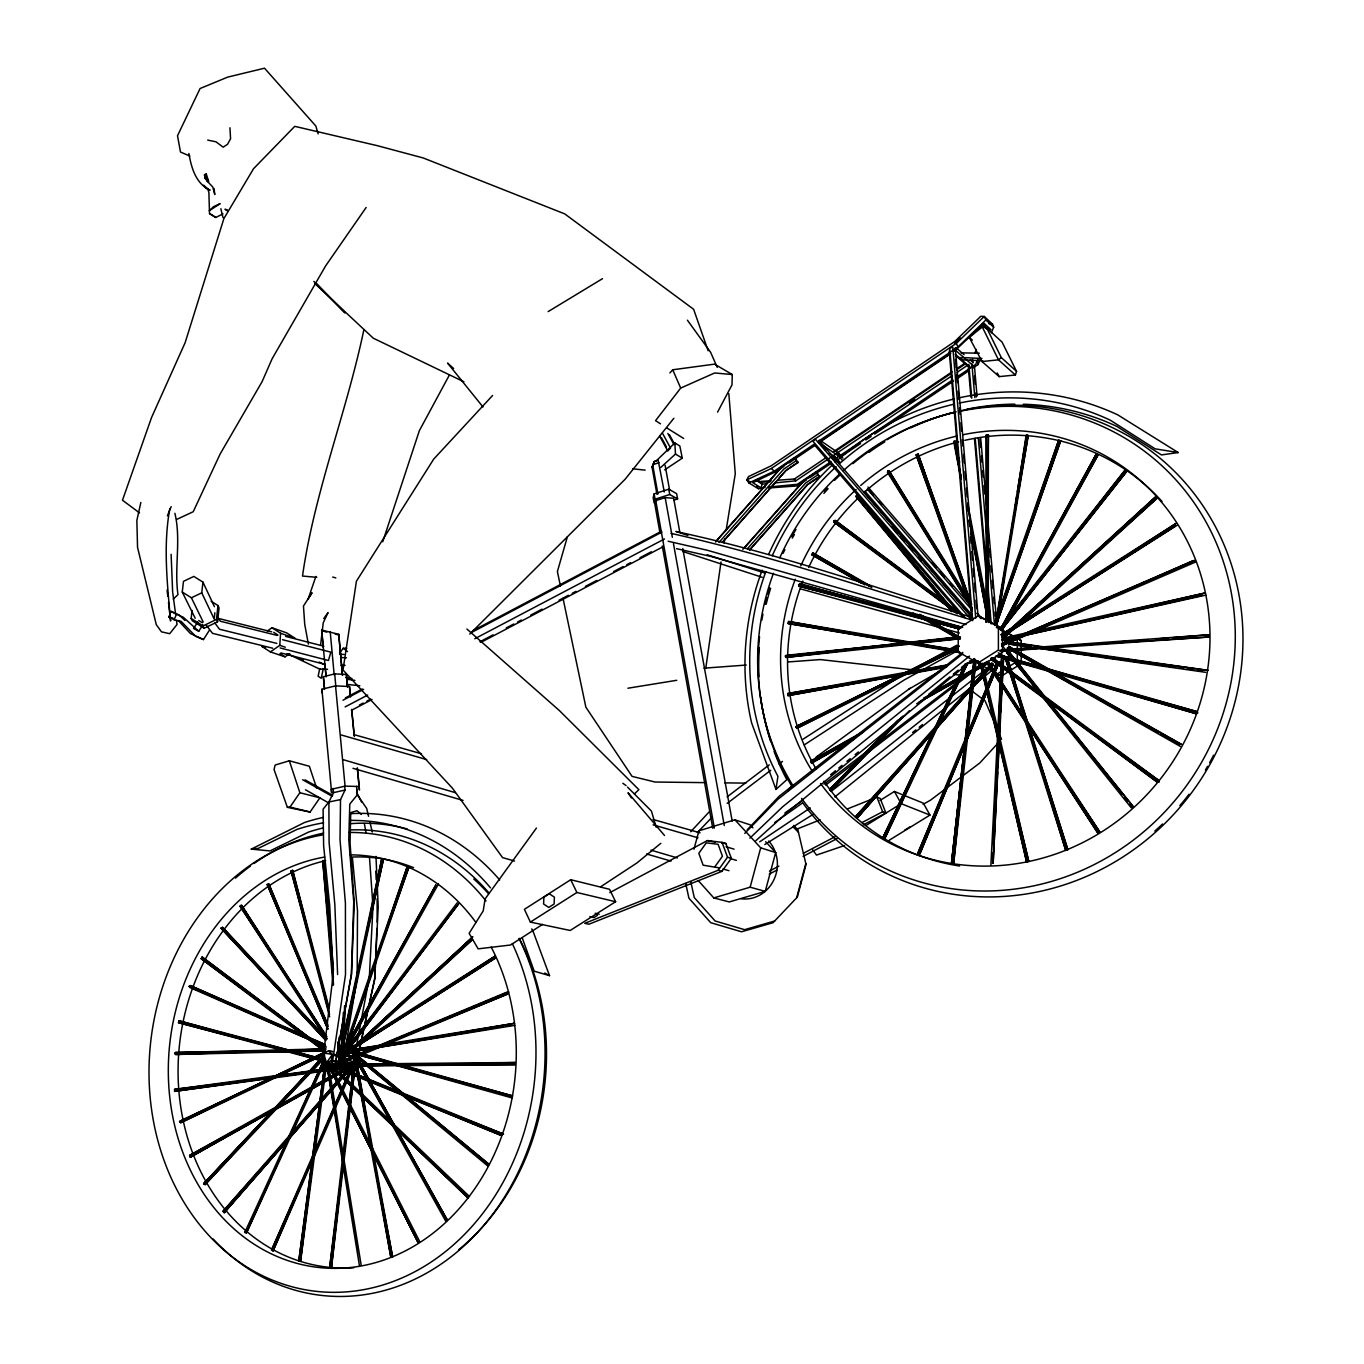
<?xml version="1.0" encoding="UTF-8"?>
<svg xmlns="http://www.w3.org/2000/svg" width="1364" height="1364" viewBox="0 0 1364 1364"><rect width="100%" height="100%" fill="white"/><g stroke="black" fill="none" stroke-linecap="round" stroke-linejoin="round"><path stroke-width="1.5" d="M169.801 508.755C163.066 545.429 167.278 583.826 170.602 620.995L170.125 616.869M998.397 626.434L1002.472 628.957L1002.472 652.486L982.353 665.223L978.193 662.853L998.397 650.048L998.397 626.434L978.278 615.761L958.278 628.565L958.193 652.026L961.006 653.629M985.984 622.172L986.274 435.116L988.389 434.997L988.116 622.137L987.996 547.953M987.655 611.89L987.741 548.14M344.666 785.8L345.041 790.029L340.523 799.611L340.028 839.747L345.416 903.139L345.501 974.749L332.083 1064.721L322.518 1062.931L333.242 974.339L329.696 905.594L323.626 845.714L323.098 809.176L328.877 801.981L333.532 792.654L333.157 788.443M986.24 622.154L988.389 434.997L986.274 435.116L986.854 528.789M669.894 372.918L672.708 369.78L714.566 364.137L732.263 374.537L732.025 384.818L717.566 412.133M343.353 1048.626L343.592 1040.118M343.779 1033.741L344.137 1020.988M344.376 1012.48L344.563 1006.103M341.512 1052.735L342.688 1020.869M375.492 962.268L374.793 979.181L369.371 1003.665M375.833 953.811L376.873 928.458M377.129 922.115L377.129 898.808M993.111 852.824L992.651 863.446L993.197 852.841M993.657 840.053L994.305 825.169M994.953 810.267L995.413 799.645M996.044 784.743L996.607 771.99M997.237 757.105L997.8 744.335M998.448 729.45L1001.483 659.255L990.861 865.322L1003.478 659.221M341.546 1052.735L343.387 1012.378M204.856 176.672L204.975 174.37L206.066 174.643M997.596 772.024L993.145 863.276L1003.563 659.221M997.8 767.779L998.942 744.437M999.147 740.192L1000.187 718.981M1000.494 712.622L1001.534 691.395L1000.46 710.542M1001.841 685.035L1002.676 668.053M993.64 844.35L994.612 825.237M995.038 816.729L996.027 797.616M996.453 789.125L997.323 772.126M997.749 763.635L998.738 744.522M999.164 736.031L1000.034 719.033M1001.875 682.938L1002.642 668.07M265.52 647.627L261.837 646.4L270.413 651.924L279.791 645.342L280.558 633.237L271.965 627.747L267.293 631.038M342.432 675.044L338.749 634.311L321.665 630.049L323.285 647.44M960.478 795.519L953.726 862.781L951.578 862.525L974.049 658.863M960.904 791.308L961.739 782.902M962.166 778.691L962.796 772.399M963.427 766.091L964.058 759.782M964.689 753.474L965.32 747.165M965.951 740.857L966.599 734.548M967.229 728.257L967.86 721.948M968.287 717.737L969.122 709.331M969.548 705.12L970.384 696.714M970.81 692.52L974.186 658.88M214.864 612.76L214.182 619.034L201.753 592.828L202.946 582.121L193.807 576.409L183.475 581.354L182.265 592.044L195.188 618.25M192.051 610.475L191.148 618.438L192.324 620.773L204.174 628.258L217.575 621.813L216.467 619.461L217.967 605.531L211.198 601.268M217.575 621.813L219.075 607.901L217.967 605.531M331.571 1266.525L355.765 1061.124L354.026 1060.987L329.815 1266.321L331.623 1266.389L343.404 1158.394M343.864 1154.166L354.026 1060.987L355.799 1061.141L329.815 1266.321L331.623 1266.389M320.574 645.087L323.251 622.751L328.042 612.607L323.762 618.574M324.939 1064.005L300.592 1261.086L298.801 1260.916L324.82 1064.056M298.887 1260.694L300.592 1261.086L326.866 1062.198L298.801 1260.916L324.888 1063.988M705.751 668.326L721.01 561.968M774.138 751.462A253.704 241.309 -52.9 0 0 786.84 779.697L775.98 789.398L777.923 776.321A255.682 242.775 -53.2 0 1 765.869 571.533M1003.904 579.615L996.521 627.696L1028.217 435.457L1026.598 434.945L995.345 625.172M1004.552 575.438L1005.2 571.26M1005.848 567.083L1006.479 562.889M1007.126 558.711L1007.774 554.534M1008.405 550.357L1011.628 529.454M1012.276 525.276L1012.906 521.082M1013.554 516.905L1014.202 512.728M1014.85 508.55L1015.481 504.373M1016.129 500.179L1016.777 496.002M1017.408 491.824L1026.103 435.389L1028.217 435.457L995.481 625.206M357.931 1063.289L358.868 1057.458M724.062 543.06L724.744 538.865M726.108 530.46L735.281 473.751L728.836 393.719M345.058 1050.212L357.163 977.886L357.504 910.794L352.458 858.212M332.083 1064.721L335.271 1064.21L351.366 974.271L353.753 902.064L348.775 839.593L349.798 804.061L357.3 794.854L356.533 786.414M335.271 1064.21L351.52 974.51L354.248 902.832L350.054 842.833L350.701 812.586L356.976 810.745L361.392 814.427M352.747 1065.591L354.282 1057.373M355.834 1049.155L369.337 977.221L372.986 906.514L369.508 857.786M381.494 859.985L340.795 1057.271L339.022 1057.015L383.216 860.309L381.494 859.985L339.022 1057.015M319.756 668.599L318.153 676.271L321.256 678.266L323.268 668.667M341.665 672.435L342.483 668.496M358.562 1053.861L374.81 977.852L378.22 906.889L375.97 856.387M358.084 1054.696L363.949 1028.166M364.853 1024.074L368.468 1007.757M140.85 502.446L136.86 520.366L137.542 547.339L156.297 624.695L161.481 631.839L169.699 633.697L177.013 624.49L176.468 620.432M345.262 1067.211L341.205 1066.068L345.262 1067.211L345.74 1065.199M656.937 494.314L652.06 467.187L654.294 461.407L658.147 460.179L664.302 491.978M654.294 461.407L652.06 467.187M363.779 330.19C346.388 413.002 314.504 492.046 302.501 576.051L316.806 577.313M315.868 576.443L308.196 598.864L311.947 592.914M654.123 493.887L653.168 497.638L654.123 502.941L655.078 499.19L654.123 493.887L668.786 489.199L676.612 493.649L677.584 498.934L673.935 500.094M679.732 531.807L673.646 498.252L665.172 497.638L655.743 500.588L654.822 504.151L660.057 533.426M796.695 897.683L805.8 863.6M698.283 880.598L713.781 897.904L750.149 887.197L760.703 847.862L734.889 819.798L698.948 830.812L693.952 849.175M713.781 897.904L729.263 901.945L765.255 891.391L775.673 852.534L765.698 841.741M567.39 536.768L557.399 571.55L560.416 585.94M382.738 541.764L419.362 430.666L449.387 375.032M783.823 466.471L776.781 471.228L752.775 482.737L761.027 487.801L762.186 484.169L757.327 479.412M1015.379 374.998L1016.555 371.349L1002.08 342.091L986.701 327.94L982.319 327.019L969.241 337.334L982.029 361.545L999.147 376.617L1015.379 374.998L998.482 359.84L982.319 327.019M348.877 1040.562L406.932 867.419L408.603 867.998L344.734 1052.957M996.266 623.212L1058.652 440.214L1060.663 440.845L996.129 625.292L1060.663 440.845L994.356 624.644M994.151 624.576L1058.652 440.214L1060.203 440.998L996.436 623.297M408.518 868.169L343.182 1052.156L406.932 867.419L408.603 867.998M354.623 1063.954L353.054 1063.136L271.538 1250.038L273.09 1250.941L353.054 1063.136L354.742 1063.63M209.391 630.236L203.458 639.563L195.581 636.272L181.139 621.353L174.183 619.785L168.863 616.954L171.114 611.396L179.247 615.113L184.975 620.467M174.183 619.785L176.433 614.226L171.114 611.396M338.784 1059.368L340.284 1060.357L438.458 883.94L338.63 1059.76L435.9 884.878L340.284 1060.357L338.784 1059.368L435.815 885.134M938.568 806.653L920.223 851.954L963.342 747.966M940.171 802.714L954.527 767.284M956.13 763.346L966.496 737.736M968.883 731.837L996.811 662.921L917.801 853.284L919.779 854.103L999.522 661.642M974.783 353.293L976.368 349.406M919.779 854.103L963.496 748.052M966.735 740.192L986.99 691.088L966.599 740.106M988.61 687.166L993.469 675.385L988.542 687.132M995.089 671.446L997.51 665.564L995.055 671.446M167.38 515.831L171.182 506.641M972.805 368.11L978.056 364.563L980.409 358.971M991.338 332.799L993.674 327.207L992.515 324.138L984.245 316.465L980.801 316.312L954.63 341.597L771.189 465.806L748.529 476.582L746.79 479.872L748.921 482.958L758.316 488.704L762.442 488.414M999.454 661.608L917.801 853.284L919.438 853.915M273.09 1250.941L353.77 1065.898L271.538 1250.038L273.26 1250.481M978.227 358.63L975.669 364.427L956.249 377.487M323.626 1060.442L246.526 1232.851L244.838 1232.323L246.526 1232.851L324.189 1063.323L244.838 1232.323L324.291 1058.873M923.479 754.821L885.134 837.837L883.548 837.104L965.507 664.063L883.275 836.848L885.134 837.837L967.98 662.938M925.252 750.95L964.484 665.99M883.275 836.848L964.246 665.871M883.548 837.104L967.809 662.87L978.312 660.892M749.416 550.34L807.641 484.68L819.474 476.735L816.729 471.91L803.584 480.742L742.851 549.3M1001.875 630.594L1033.946 570.527M1035.958 566.776L1041.96 555.506M1043.971 551.755L1049.99 540.485M1051.985 536.734L1058.004 525.464M1059.999 521.713L1096.537 454.076L1098.054 454.962L1002.029 630.662M744.011 548.345L803.601 481.1L816.729 471.91M1001.125 627.883L1096.093 454.144L1098.054 454.962L1000.596 629.912M1000.477 629.844L1096.537 454.076L1001.074 628.054M722.443 542.48L785.869 470.733L797.889 462.601L795.11 457.724L781.777 466.744L717.021 540.042M353.924 1052.582L352.901 1054.304L488.176 1166.305L353.924 1052.582L489.25 1164.515L408.62 1098.208M715.537 542.054L781.76 467.085L795.11 457.724M197.695 622.069L193.586 628.497L198.769 631.259L202.878 624.814M311.845 593.067L303.456 606.059L304.718 624.252L308.366 644.115M287.361 807.335L289.986 807.079L299.875 792.723L289.339 760.788L275.136 765.034L274.062 769.569L287.361 807.335L310.105 812.023L319.892 797.838L299.875 792.723M366.149 207.464L325.553 266.014L272.135 358.749L262.058 381.732L220.133 454.007L193.228 511.722L177.15 519.207M714.941 866.686L722.443 856.217L718.095 844.299L706.279 842.85L698.811 853.267L703.125 865.168L718.947 867.828M722.085 842.372L725.887 843.532L731.309 858.348L721.982 871.323L588.89 924.229L584.764 923.326L718.18 870.249L727.524 857.223L722.085 842.372L707.387 840.582L609.793 892.619M536.444 828.067L485.107 898.91L483.214 910.896L469.131 933.334L478.15 948.85L510.528 945.013L542.514 924.417M345.842 1052.718L457.247 902.746L344.342 1051.917L345.552 1053.332L458.492 904.11L344.342 1051.917M345.552 1053.332L458.713 903.599M732.263 374.537L714.685 372.969L680.687 388.075L655.555 420.658L660.5 423.829M1003.682 626.383L1124.737 470.512L1126.391 471.842L1001.398 630.151L1126.391 471.842L999.948 628.872M339.517 653.066L343.285 648.258L346.814 648.275M999.812 628.77L1124.737 470.512L1126.084 471.637L1003.819 626.485M673.867 418.271L625.104 479.276L469.796 634.072M787.659 791.12L793.132 784.607M813.643 760.191L816.388 756.935L910.061 688.291M790.54 788.29L793.268 785.05M813.711 760.72L817.803 755.861M286.679 1139.98L224.19 1212.732L223.031 1211.249L350.139 1066.375M289.441 1136.792L350.156 1066.375M919.592 745.938L856.95 818.264L993.589 664.251M922.371 742.749L930.742 733.167M943.291 718.794L992.071 662.921L855.433 816.831L856.95 818.264L931.493 733.934M284.411 1143.953L224.19 1212.732L352.747 1066.205L223.031 1211.249L224.566 1211.999L284.616 1143.561M288.622 1139.145L350.241 1068.779L290.208 1137.201M718.947 542.48L783.806 469.063L796.184 460.725L797.889 462.601M722.511 542.071L776.014 481.543M778.827 478.355L785.869 470.392L798.213 462.055M935.721 729.16L973.691 686.194M976.505 683.023L991.969 665.513L976.488 682.938M747.387 548.771L805.63 483.061L817.803 474.877L819.474 476.735M749.688 549.675L807.624 484.322L819.764 476.172M931.459 733.713L856.865 817.786L855.433 816.831L993.504 664.183M937.085 727.353L973.674 686.109M997.459 743.738L979.693 763.056L930.47 800.191L923.104 804.317M323.251 1056.589L205.146 1184.634L203.662 1183.816L324.666 1054.986M492.592 395.475L433.752 459.054L356.413 581.217L343.012 670.031L452.439 788.187L502.566 857.615L514.535 861.025M690.696 831.75L709.297 811.751M324.308 1058.089L205.146 1184.634L204.123 1183.048L324.308 1055.651L203.662 1183.816L324.257 1058.055M747.165 829.841L779.049 796.32L962.779 652.401M697.379 832.534L711.82 817.496M889.635 729.706L831 790.915L829.636 789.875L890.283 727.268M894.017 725.119L901.348 717.464M744.778 833.404L777.957 799.253L962.779 653.833M897.751 720.158L829.636 789.875L902.832 716.151M909.447 710.627L831 790.915L829.636 789.347L890.334 727.421M954.527 343.506L960.29 337.897M817.957 441.612L957.937 346.968L985.882 319.977L984.245 316.465L956.335 343.336L771.41 468.466L746.79 479.872L750.115 481.918M655.607 461.475L674.856 442.942L679.835 446.011L682.29 458.168L664.694 469.83M749.893 838.144L782.714 806.738L969.531 656.101M173.279 599.103L177.968 594.636C174.132 567.629 181.276 539.837 174.882 513.29M634.362 793.933L638.881 789.654L559.172 710.371L466.897 629.026M1068.353 577.876L1001.67 639.955L1156.74 498.542L1155.189 497.042L1001.841 637.073L1155.461 497.349L1156.74 498.542L1002.08 637.551M1073.008 573.545L1099.367 549.01M1104.022 544.679L1155.461 497.349L1001.994 637.482M472.456 939.626L338.937 1063.102L337.471 1062.232L472.848 936.659L338.937 1063.102L337.829 1061.533L472.507 937.324L337.471 1062.232L472.353 939.557M660.722 467.494L675.47 454.059L674.856 442.942M755.878 840.667L788.58 811.256L972.958 659.511M954.715 611.924L857.444 494.91L855.825 496.291L951.697 611.703M355.39 1055.071L445.67 1221.07L353.958 1056.299L355.39 1055.071L447.17 1219.842L397.777 1131.353M660.841 843.293L637.056 862.866L600.723 886.736M830.574 774.752L835.467 770.728M838.741 768.051L842.014 765.357M846.925 761.334L850.198 758.657M855.109 754.633L858.382 751.956M928.748 694.276L950.026 676.834M953.3 674.157L958.21 670.133M961.484 667.439L966.394 663.416M813.353 814.223L764.795 844.538M834.853 796.917L992.003 670.44M912.584 732.485L915.892 729.842M919.2 727.183L922.507 724.54M975.413 682.205L978.721 679.562M810.216 807.931L759.68 841.827M831.904 790.83L987.007 668.411M986.701 327.94L1001.329 357.607L998.482 359.84L982.029 361.545M802.117 803.226L774.701 822.577M825.646 785.118L981.944 664.882M802.202 800.89L784.846 813.012M824.027 784.198L971.833 671.122M975.192 668.565L981.909 663.416M727.097 796.883L769.279 764.846M727.183 803.379L770.745 770.302M779.117 763.942L782.476 761.402M804.266 744.88L904.451 679.818L957.545 650.662M188.897 153.501C191.369 167.806 195.785 183.646 210.09 190.159L206.254 188.437L203.56 185.231L207.618 188.726L208.88 192.341L209.527 213.568L215.785 217.473L222.997 213.875M270.413 651.924L285.076 656.834L289.731 653.578M748.921 482.958L774.206 471.177L814.461 443.982M819.628 441.714L949.856 353.702M789.091 462.908L815.467 445.09M818.98 442.72L950.81 353.617M954.323 351.247L984.075 323.336L990.946 329.679L987.042 329.082L981.909 324.376M833.864 451.433L952.004 371.878M957.289 368.331L964.331 363.574M777.497 480.23L794.377 479.003L826.107 457.639M834.921 451.706L951.254 373.378M956.556 369.815L965.354 363.881M909.396 403.301L914.698 399.737M774.803 482.907L795.809 480.827L951.816 375.85M957.068 372.321L967.588 365.245M830.915 461.748L797.36 484.288L769.108 487.016M834.444 459.378L952.72 379.857M806.243 480.043L797.48 485.925L768.614 487.971M809.756 477.69L830.795 463.538M841.315 456.48L860.599 443.522M865.85 439.975L871.119 436.446M874.614 434.093L953.521 381.067M957.016 378.715L969.293 370.462M1010.963 630.236L1018.056 625.65M1021.619 623.348L1176.058 523.367L1001.057 634.754M803.021 739.22L898.467 677.482M570.732 879.712L524.407 909.328L530.391 922.098L570.169 930.47L615.607 901.723L609.538 889.294L570.732 879.712L576.887 892.482L615.607 901.723M494.552 958.295L347.428 1052.377L346.712 1050.536L495.132 956.062L353.293 1048.098L494.569 958.278M1175.308 525.89L1009.189 632.043L1177.149 525.259L1001.108 634.857M530.391 922.098L576.887 892.482M1009.275 631.515L1175.308 525.89M597.466 915.329L593.971 917.546L589.862 916.625M980.443 664.711L977.732 663.16L997.442 673.833L1015.634 662.358M990.724 670.321L1001.449 676.118L1021.21 663.654L1018.601 662.086M879.968 800.48L894.426 791.461L923.36 803.174L929.958 815.075L889.243 840.224M866.225 825.373L901.144 803.652L929.958 815.075M904.639 830.199L909.976 826.891M548.14 311.606L602.53 278.648M908.731 689.246L941.211 670.355M864.077 731.053L810.608 761.248L811.768 762.459L842.901 744.556M923.513 698.232L985.797 662.41L930.436 693.577M275.818 1107.875L190.261 1157.235L189.613 1155.393L349.661 1065.727L350.377 1067.586L190.261 1157.235L269.663 1112.513M279.518 1105.778L349.661 1065.727M811.529 763.124L853.966 739.049L811.529 763.124L810.608 761.248L862.508 732.621M918.535 702.409L979.42 667.849M811.768 762.459L844.93 743.738M920.478 701.079L979.437 667.78M916.642 703.79L988.559 663.177M273.363 1110.432L308.452 1090.671M312.134 1088.591L343.523 1070.911M269.987 1112.052L190.909 1156.348L189.613 1155.393L350.377 1067.586M273.67 1110.006L308.622 1090.433M312.288 1088.37L341.716 1071.899M902.047 675.351L956.727 645.257M923.65 698.88L988.525 663.092M354.316 1053.537L352.901 1054.304L487.92 1164.123L372.236 1068.37L402.039 1092.786M345.331 697.942L362.278 689.008M473.308 630.458L661.523 531.21M343.012 700.226L363.642 689.349M470.563 632.981L661.898 532.113M345.143 706.91L367.683 695.06M474.774 638.744L664.507 538.951M359.38 705.052L363.148 703.074M366.916 701.096L370.667 699.118M479.906 641.779L493.086 634.857M506.266 627.934L513.802 623.979M517.57 622.001L521.338 620.023M530.749 615.079L542.054 609.145M559.001 600.245L568.413 595.301M572.181 593.323L575.949 591.345M585.361 586.401L596.665 580.467M613.612 571.567L623.024 566.623M626.792 564.645L630.56 562.667M639.972 557.723L651.276 551.789M351.418 710.337L372.065 699.493M480.929 642.359L662.989 546.793M769.466 871.085L778.895 866.14M803.413 853.284L835.484 836.473M861.895 822.611L882.644 811.733L885.918 812.995L863.344 824.811M769.262 874.119L776.781 870.164M803.123 856.37L837.002 838.621M857.325 697.686L796.951 728.274L795.894 727.012L959.097 645.871M866.754 692.912L957.289 647.048M322.671 828.067A241.326 201.991 -83.3 0 0 308.571 832.074L270.021 850.931L251.283 849.124L304.394 822.56A246.56 206.271 -83.1 0 1 322.944 817.479M958.892 646.502L795.894 727.012L957.886 648.616M958.022 648.77L796.951 728.274L796.218 726.347L958.721 646.519M325.791 1051.712L180.781 1122.725L179.571 1121.719L325.774 1051.661M330.497 1063.749L329.338 1065.369L468.295 1198.223L328.997 1064.466L468.04 1197.37L330.497 1063.749L469.506 1196.552L329.338 1065.369M191.148 618.438L203.031 625.923L216.467 619.461M182.265 592.044L191.403 597.79L201.753 592.828M1001.619 645.786L1053.946 622.547M1057.816 620.825L1084.96 608.77M1088.83 607.048L1094.644 604.474M1098.514 602.752L1104.329 600.16M1108.216 598.438L1114.03 595.863M1117.9 594.141L1193.5 560.57L1002.762 643.075M1002.591 643.706L1195.41 560.28L1002.762 643.126M1001.67 645.905L1196.364 561.695L1002.659 643.808M508.619 992.037L335.68 1064.108L336.891 1065.165L336.328 1063.221L507.169 992.02L338.852 1064.329L507.817 993.981L335.68 1064.108L508.636 992.037M796.644 829.21L820.139 819.815M847.538 808.886L876.899 797.156L880.189 798.434L885.918 812.995M392.61 1256.875L356.038 1058.038L354.333 1058.617L390.82 1257.165L392.61 1256.875L371.656 1148.352M844.606 845.51L816.49 855.092L812.756 849.925M1038.618 761.368L1005.336 658.335L1065.71 850.386L1067.841 849.67L1007.297 657.567M659.017 462.686L652.674 464.715L657.925 493.99M655.078 499.19L669.741 494.518L677.584 498.934M774.752 920.99L744.591 929.685L715.145 921.007L694.276 897.58L690.798 881.69M328.195 920.512L322.774 861.076L324.444 860.616L333.464 970.043M324.837 1033.98L241.65 905.713L240.03 906.156L325.536 1038.055M324.479 689.383L323.37 676.732L334.709 673.884L346.388 674.481L347.53 687.149M357.368 768.853L359.414 790.012L359.192 786.499L345.075 786.141L331.264 789.313L331.64 792.808L321.904 689.246L335.544 685.853L349.508 686.535L350.514 696.953M1010.536 637.909L1004.313 639.341L1012.668 637.551M1027.126 634.072L1035.412 632.163M1039.556 631.208L1101.754 616.835M1105.897 615.88L1114.2 613.971M1118.344 612.999L1205.418 592.897L1003.529 637.994L1205.776 595.096L1003.819 640.125M333.532 792.654L345.041 790.029M1003.836 640.108L1201.94 595.335M1023.068 635.232L1035.532 632.436M1039.692 631.515L1145.76 607.85M1149.92 606.929L1158.241 605.07M1162.401 604.133L1201.906 595.318M267.242 884.384L327.769 1029.155L267.242 884.384L268.896 884.025L327.684 1024.279M340.523 799.611L328.877 801.981L329.099 842.338L334.828 904.417L337.607 974.544M807.249 691.412L840.497 685.188M844.657 684.421L855.058 682.477M859.201 681.693L863.361 680.926M867.521 680.142L871.681 679.357M875.841 678.59L894.545 675.095M898.706 674.31L907.009 672.759M911.169 671.975L946.514 665.376M969.378 661.097L975.601 659.937M857.274 496.036L855.825 496.291L926.804 580.638M896.728 675.794L787.966 695.64L787.727 693.56L948.406 664.677M905.099 674.259L940.666 667.763M971.356 660.551L975.533 659.801M807.317 691.548L863.634 681.437M867.794 680.687L886.583 677.311M890.743 676.561L894.92 675.811M905.355 673.952L909.515 673.202M913.692 672.452L940.819 667.576M946.599 667.184L787.966 695.64L787.727 693.56L946.548 666.689M965.388 663.808L977.903 661.557M371.076 1047.74L356.516 1050.229L371.196 1047.893M375.236 1047.041L383.557 1045.625M389.797 1044.551L393.957 1043.852M398.118 1043.136L514.637 1023.273L349.32 1050.178L349.44 1052.224L514.791 1025.37L349.32 1050.178M967.434 663.16L977.886 661.387M349.44 1052.224L494.791 1027.91M498.951 1027.211L503.094 1026.512M511.415 1025.131L507.255 1025.83L511.364 1025.114M381.647 1046.188L385.842 1045.506M390.019 1044.841L394.213 1044.159M398.39 1043.477L444.408 1035.992M448.603 1035.31L452.78 1034.628M456.974 1033.946L496.718 1027.484M627.9 688.223L676.749 680.295M332.731 577.057L335.834 577.927M958.193 398.032A264.531 251.402 -53.1 0 1 1117.781 414.878L1178.189 452.541L1161.446 454.928L1116.877 426.421A253.704 241.309 -52.9 0 0 1023.239 404.238M196.552 1087.449L174.626 1091.37L174.558 1089.376L347.65 1065.881L347.769 1067.927L174.626 1091.37L268.964 1078.157M200.747 1086.852L207.038 1085.949M211.232 1085.352L228.027 1082.965M232.221 1082.351L236.415 1081.754M240.627 1081.158L246.918 1080.254M251.112 1079.657L257.404 1078.754M261.598 1078.157L265.81 1077.56M270.004 1076.963L347.65 1065.881M273.158 1077.56L277.335 1076.98M281.53 1076.384L287.821 1075.514M292.015 1074.917L306.695 1072.871M310.873 1072.274L317.164 1071.388M321.358 1070.808L327.65 1069.922L321.171 1070.706M207.226 1086.153L175.564 1090.45L174.558 1089.376L347.769 1067.927M211.437 1085.591L226.219 1083.579M230.431 1083.016L236.756 1082.146M240.985 1081.584L257.864 1079.299M262.093 1078.719L266.304 1078.14M272.647 1077.287L276.858 1076.707M281.086 1076.145L287.412 1075.292M291.64 1074.713L316.96 1071.286M838.417 651.242L786.073 657.431L785.34 656.05L959.625 636.664M842.611 650.747L848.885 649.997M855.177 649.247L863.548 648.258M867.743 647.764L874.017 647.03M880.309 646.28L886.583 645.547M892.874 644.797L899.149 644.047M905.423 643.314L913.812 642.325M917.989 641.83L926.378 640.841M930.555 640.347L936.846 639.597M941.024 639.102L959.881 636.869M356.089 1058.413L354.333 1058.617L370.855 1144.174M959.062 637.38L785.34 656.05L959.881 638.642M959.727 638.829L786.073 657.431L786.005 655.334L959.131 637.295M251.283 849.124L258.29 848.391L297.045 829.38A243.065 202.946 -83.1 0 1 323.592 822.799M766.398 483.743L762.186 484.169L756.048 480.367M761.027 487.801L765.068 487.408M1001.773 651.208L1052.462 647.184M1060.902 646.519L1069.359 645.837M1079.913 645.002L1088.37 644.337M1101.038 643.331L1107.363 642.836M1120.049 641.83L1128.488 641.165M1139.042 640.313L1147.499 639.648M1155.939 638.983L1168.607 637.977M1172.835 637.636L1208.743 634.806M703.995 668.172L746.261 665.052M788.545 661.915L820.258 659.579L912.243 669.809M760.635 481.441L771.172 480.691M1208.743 634.772L1001.142 649.895M1001.79 651.344L1208.896 637.022L1001.176 649.997M761.982 482.174L770.114 481.782M239.041 1052.138L175.615 1054.491L174.677 1053.4L175.683 1052.496L325.74 1048.848M266.543 1051.132L296.141 1050.024M304.598 1049.717L325.74 1048.933M436.497 1064.176L334.402 1066.29L333.498 1065.165L334.436 1064.21L515.183 1062.488M481.151 1063.255L515.183 1062.539M332.935 985.047L322.705 860.65L324.444 860.616L333.532 984.842M322.518 1062.931L324.308 1062.931M705.768 782.646L655.078 782.032L632.061 776.372L585.872 707.2L563.008 598.267M724.778 782.868L745.886 783.124M961.211 352.867L979.318 353.174M344.632 1053.588L348.826 1053.673M327.565 669.315L319.619 669.076L287.139 653.612M341 665.291L345.058 665.41M339.994 654.294L344.035 654.447M340.557 657.55L346.456 657.755M961.927 357.556L981.927 358.442M982.66 360.761L962.694 359.857L959.915 357.453M328.008 1063.255L335.391 1063.92M336.772 1063.835L326.49 1062.812L322.705 1059.095L323.677 1053.179L328.434 1050.979L332.543 1051.422M340.898 1064.227L345.007 1064.636M339.466 1061.448L331.247 1060.629L326.49 1062.812L361.153 1265.025L328.519 1064.517L359.38 1265.383L326.388 1062.556M343.575 1061.857L353.822 1062.88M354.776 1057.032L323.677 1053.179L326.49 1062.812L332.219 1054.713L353.975 1061.976M338.698 1052.07L353.071 1053.588M632.572 468.773L645.155 470.137M347.53 684.438L359.84 685.768M954.067 674.464L960.341 675.163M715.401 842.253L707.387 840.582M721.692 843.02L725.887 843.532M381.511 860.087L383.216 860.309L340.795 1057.271L339.073 1056.964M1017.629 644.354L1021.824 644.933M1026.001 645.496L1030.195 646.076M1055.327 649.503L1059.504 650.082M1063.698 650.645L1069.99 651.515M1074.167 652.077L1080.459 652.93M1084.636 653.509L1088.83 654.089M1093.007 654.652L1099.299 655.504M1103.476 656.084L1107.67 656.647M1111.865 657.226L1118.139 658.079M1122.333 658.659L1208.18 670.389L1006.82 641.557M1031.644 647.201L1008.508 643.961L1031.542 647.32M1042.181 648.667L1096.895 656.306M1101.106 656.885L1115.837 658.931M1120.049 659.528L1126.357 660.415M1130.568 660.994L1134.78 661.574M1138.991 662.171L1145.3 663.057M1149.511 663.637L1153.722 664.217M1157.917 664.814L1164.242 665.7L1160.218 664.933M1168.454 666.28L1174.762 667.167M1183.185 668.326L1178.973 667.746L1183.27 668.241M1187.396 668.923L1193.705 669.809L1189.561 669.144M1197.916 670.389L1202.127 670.969M346.627 679.204L354.913 680.38M1017.663 644.49L1021.858 645.087M1026.035 645.701L1030.229 646.297M1047.006 648.701L1051.201 649.298M1055.395 649.912L1059.589 650.509M1063.784 651.105L1070.075 652.009M1074.252 652.606L1080.544 653.509M1084.738 654.106L1088.932 654.72M1093.127 655.317L1097.321 655.913M1103.612 656.817L1107.807 657.414M1112.001 658.028L1116.195 658.624M1122.487 659.528L1126.664 660.125M1130.858 660.722L1135.053 661.335M1141.344 662.239L1145.538 662.836M1149.733 663.433L1153.927 664.029M1168.607 666.144L1172.801 666.74M1197.95 670.355L1202.144 670.952M1039.931 648.531L1205.64 672.333L1008.9 641.967M988.61 323.558L992.515 324.138M345.723 677.601L352.031 678.556M1178.189 452.541L1155.138 448.841L1110.279 420.18A255.682 242.775 -53.2 0 0 959.267 403.062M795.348 623.894L799.526 624.576M822.526 628.327L803.72 625.258L822.594 628.548M826.72 629.009L830.898 629.691M835.075 630.373L839.269 631.038M843.446 631.72L847.624 632.402M851.818 633.084L855.995 633.766M860.173 634.448L904.093 641.591M908.271 642.274L958.466 650.44M896.472 641.472L788.153 623.553L788.614 621.49L912.277 642.41M906.889 643.194L911.05 643.876M915.21 644.558L919.387 645.257M923.547 645.939L927.708 646.638M931.885 647.32L936.045 648.002M940.205 648.701L944.382 649.383M954.8 651.105L958.96 651.804M207.72 140.117L215.938 141.788L223.167 147.159L227.515 144.328L230.567 138.736L229.953 127.756M916.472 643.126L958.381 650.219M795.365 623.945L799.543 624.644M826.789 629.264L830.966 629.98M835.16 630.679L839.354 631.396M843.549 632.112L847.726 632.811M851.92 633.527L856.115 634.243M860.309 634.942L895.909 640.978M908.492 643.109L912.669 643.825M916.864 644.524L927.332 646.297M931.527 647.013L935.721 647.73M939.915 648.429L944.093 649.145M954.578 650.918L958.773 651.634M960.034 652.708L788.153 623.553L788.614 621.49L960.103 652.384M332.492 1051.849L328.434 1050.979L332.219 1054.713L331.247 1060.629L349.235 1064.568M336.55 1052.718L354.81 1056.606M676.322 531.602C776.969 553.034 874.307 587.424 972.566 617.551M335.288 634.192L338.698 634.908M671.037 533.375C772.962 556.188 871.954 590.288 971.986 620.04M676.561 548.669L711.019 556.478L962.677 627.372M595.13 913.283L599.222 914.221M668.121 541.235L707.183 550.221L966.019 624.576M289.986 807.079L310.105 812.023M276.841 643.399L219.485 629.23L214.932 623.092M272.732 648.224L212.511 633.339L206.271 625.172M277.352 635.453L220.405 621.251L217.132 616.784M218.445 618.438L271.709 631.839M868.885 603.996L798.963 586.196L798.588 584.815L799.577 584.167L961.535 627.287M873.011 605.036L889.464 609.231M893.573 610.271L910.027 614.465M914.153 615.505L944.996 623.365M957.34 626.502L961.45 627.542M285.69 636.425L323.899 646.229M282.519 639.682L330.838 652.145L328.451 660.5L280.114 647.951M280.916 652.913L325.144 664.438M282.945 1049.803L178.514 1022.693L178.991 1020.766L323.098 1059.163L179.724 1021.841L178.991 1020.766L322.961 1060.97M293.175 1052.462L313.652 1057.782M960.614 627.969L798.588 584.815L958.79 628.651M290.839 1051.474L179.724 1021.841L178.514 1022.693L324.683 1061.704M297.011 1053.11L319.653 1059.146M958.858 628.838L798.963 586.196L799.577 584.167L960.733 627.883M959.318 632.981L800.446 588.856M168.863 616.954L172.955 618.062M289.339 760.788L309.372 766.261L316.601 787.966M399.72 1064.943L362.739 1054.798L399.311 1065.096M403.829 1066.068L512.711 1095.923L351.81 1050.894L351.332 1052.889L512.233 1098.003L351.81 1050.894L352.475 1051.985L351.332 1052.889L511.261 1096.486L450.205 1079.367M996.044 656.084L1034.935 666.826M1039.027 667.951L1063.596 674.737M1067.688 675.879L1092.257 682.665M1096.349 683.79L1196.671 711.514L998.687 654.669L1197.899 712.843L997.766 655.385M750.149 887.197L765.255 891.391M925.252 619.461L801.094 583.911M933.283 621.711L959.352 629.026M405.415 1066.819L446.13 1078.225M353.873 734.582L421.476 753.763M652.947 819.457L700.073 832.824M718.18 870.249L721.982 871.323M321.682 630.662L326.78 632.129M722.971 868.97L728.973 870.692M996.01 656.203L1196.023 713.696L997.783 655.47M341 734.906L426.676 759.595M653.117 824.862L698.01 837.803M352.969 768.29L463.078 800.429M646.604 853.983L671.071 861.11M531.772 928.918A246.56 206.271 -83.1 0 1 533.614 932.771L549.504 975.635L534.211 971.185L522.412 938.347M227.447 209.971L224.992 209.238L227.208 210.806M343.302 759.714L455.354 792.654M650.952 850.147L677.431 857.939M727.524 857.223L731.309 858.348M730.422 858.587L736.407 860.36M765.153 573.119L707.132 554.756M762.237 577.313L682.631 551.431M726.074 846.737L734.071 849.158M760.703 847.862L775.673 852.534M734.889 819.798L750.047 824.777L752.894 827.863M676.05 531.466L687.95 535.472M279.791 645.342L285.264 647.218M271.965 627.747L286.576 632.845L295.135 638.301L280.558 633.237M408.791 1096.741L331.179 1065.284L332.407 1064.397L503.572 1134.115L412.729 1098.31M324.905 1044.483L189.102 986.411L190.363 985.592L324.956 1044.364M189.818 156.042L180.491 152.035L177.508 135.752L200.082 88.524L227.686 77.117L264.514 68.2L315.851 126.034L318.153 133.877M326.269 1047.177L189.767 987.485L190.363 985.592L325.74 1046.052L189.102 986.411L324.41 1046.307M176.433 614.226L183.356 617.295L198.769 631.259M297.949 657.772L303.473 660.398M463.896 381.784L373.276 338.187L315.05 283.695M319.21 662.034L324.803 664.745M1002.472 628.957L978.278 615.761M997.442 627.628L1013.64 636.221M1001.432 630.083L1005.012 631.992M1008.61 633.902L1013.998 636.749M1017.578 638.659L1021.176 640.568L1021.21 661.557M203.458 639.563L190.397 633.51L178.36 620.603M958.193 652.026L982.353 665.223M544.748 973.026L549.504 975.635M305.025 779.85L332.68 795.314M302.655 779.765L332.185 796.303M1039.828 664.933L1008.525 647.389L1039.794 665.223M1043.511 667.013L1047.194 669.076M1058.242 675.265L1078.481 686.638M1082.164 688.701L1181.582 744.471L1015.873 650.321M1007.416 648.002L1116.656 709.365M1120.356 711.445L1148.13 727.046M1151.847 729.126L1157.388 732.246M1161.105 734.326L1179.621 744.727L1161.241 734.258M1058.208 675.674L1078.447 687.183M1082.112 689.28L1126.272 714.378M1129.955 716.475L1157.559 732.161M1007.365 648.036L1180.371 746.449L1015.788 650.475M833.148 565.651L812.876 554.159L811.648 554.671L861.468 583.298M836.848 567.748L842.372 570.885M846.072 572.982L871.886 587.611M919.83 614.806L960.392 637.806M864.947 584.917L811.648 554.671L812.739 552.846L869.942 585.685M929.276 621.421L958.67 638.113M305.468 789.773L328.843 803.021M997.442 673.833L1001.449 676.118M919.779 614.294L960.375 637.602M833.165 565.804L812.876 554.159L812.739 552.846L869.584 586.298M836.848 567.918L842.372 571.107M846.072 573.221L860.82 581.695M923.53 617.704L960.409 638.881M913.113 612.982L959.233 639.477M987.024 661.762L995.635 666.74M917.256 614.346L959.421 639.17M998.312 652.793L1006.82 657.84M998.397 650.048L1002.472 652.486M675.47 454.059L682.29 458.168M1002.011 637.653L1012.19 643.859M683.671 438.475L667.064 428.074M1021.176 640.568L1017.254 638.13L1017.288 661.318M209.527 213.568L215.785 217.473M198.752 620.501L202.332 622.751M273.755 632.35L277.983 635.061M279.961 653.527L285.076 656.834M1003.41 638.062L1008.644 641.472M829.329 453.24L836.2 457.912M819.9 443.283L838.775 456.19L838.826 453.172L819.952 440.214M1041.124 695.504L991.031 659.341L1157.218 782.135L990.912 658.198L1159.11 782.186L992.191 657.67M1044.585 697.993L1067.04 714.207M1070.484 716.697L1092.939 732.911M1096.4 735.401L1158.582 780.276L992.259 657.636M622.837 783.277L626.042 785.579M959.898 613.391L833.967 522.173L833.916 520.895L835.211 520.434L960.137 613.067M301.887 1033.162L201.156 958.67L202.145 956.999L325.587 1049.803M308.724 1038.209L312.134 1040.732M317.249 1044.517L324.086 1049.581M957.511 612.572L833.916 520.895L957.46 613.595M957.136 613.595L833.967 522.173L835.211 520.434L959.114 613.51M139.52 512.881L122.487 500.213L151.557 417.503L185.163 342.603L223.884 218.598L253.534 168.71L294.743 126.34L377.248 145.658L423.232 157.968L564.713 213.875L693.628 309.287L708.138 350.753M325.416 1049.751L202.145 956.999L323.012 1049.99M969.361 689.11L985.115 700.943L997.459 729.706M310.77 1039.317L202.605 957.988L201.156 958.67L321.188 1048.967M317.522 1044.398L324.291 1049.479M343.285 648.258L347.53 651.566M955.226 354.231L970.639 367.547M955.618 355.629L967.98 366.285M954.851 349.73L973.299 365.757M956.403 347.973L964.075 354.674M970.23 360.028L973.299 362.705M969.241 337.334L972.379 340.13M1001.329 357.607L1016.555 371.349M453.632 368.536L447.562 363.063L482.975 406.949M983.12 323.49L985.882 326.03M985.882 319.977L993.674 327.207M771.41 468.466L774.206 471.177M627.525 787.079L651.446 811.086L656.152 827.181M313.873 281.393L345.058 312.919L315.63 282.638M792.757 826.533L798.469 832.313M326.9 1038.908L221.104 927.963L222.588 927.35L327.002 1038.771M325.502 1039.487L221.104 927.963L325.945 1040.459L221.497 928.918L222.588 927.35L325.638 1039.436M793.66 825.373L797.889 829.892L806.022 864.52L797.343 897.086L773.064 922.695L741.505 931.783L710.712 922.695L688.922 898.194L685.751 883.65M206.271 178.94L208.402 181.327M206.936 180.883L212.716 186.953L214.796 194.523L213.978 188.368M838.775 453.325L842.952 458.151M867.981 487.033L970.895 605.838M977.852 613.851L982.029 618.676M869.158 490.358L873.335 495.166M878.893 501.594L881.673 504.799M931.68 562.548L935.857 567.356M940.018 572.181L944.195 576.989M949.736 583.4L952.515 586.622M836.661 453.735L842.219 460.162M867.265 489.079L971.594 609.589M834.376 455.866L839.934 462.294M864.947 491.228L971.952 614.976M835.586 459.208L838.366 462.413M864.742 492.933L971.645 616.613M818.912 440.35L972.651 618.267M822.901 446.932L825.663 450.137M831.205 456.548L833.967 459.736M892.073 527.033L897.614 533.426M900.376 536.632L904.537 541.44M908.68 546.248L912.84 551.056M918.364 557.467L921.143 560.672M970.503 618.83L815.348 439.14L813.029 441.322L965.269 617.858M814.257 444.698L962.183 616.323M664.558 835.535L628.037 792.74L631.43 797.974M208.146 180.014L204.276 175.052M929.532 583.877L933.624 588.737M936.369 591.976L940.461 596.852M861.383 500.929L864.111 504.186L861.332 500.912M868.22 509.079L872.312 513.972M875.04 517.229L954.323 611.788M868.084 509.028L872.125 513.904M874.836 517.144L927.486 580.501M930.18 583.758L934.238 588.634M936.932 591.874L940.972 596.75M205.794 177.832L208.112 180.645M1060.34 718.368L1006.785 652.418L1131.25 807.829L1008.354 651.088M1063.016 721.658L1065.71 724.949M1068.387 728.257L1071.064 731.547M1073.741 734.838L1076.418 738.146M1079.094 741.436L1081.771 744.727M1084.448 748.035L1121.941 794.189M1127.295 800.787L1124.618 797.48L1127.363 800.77M857.444 494.91L952.123 611.328M1008.166 652.043L1017.476 663.535M1020.119 666.826L1022.778 670.099M1028.098 676.68L1025.438 673.39L1028.03 676.868M1030.758 679.954L1033.418 683.245M1036.06 686.518L1046.699 699.664M1052.002 706.228L1066.614 724.284M1069.274 727.575L1133.041 806.397L1008.422 651.02M1008.149 652.077L1017.425 663.654M1020.084 666.945L1022.727 670.253M1030.673 680.159L1033.315 683.466M1035.975 686.774L1038.618 690.082M1041.278 693.389L1045.25 698.334M1051.866 706.603L1061.141 718.163M1063.784 721.471L1066.443 724.778M1069.086 728.069L1071.746 731.377M1074.389 734.684L1077.031 737.992M1079.691 741.283L1122.078 794.155M794.377 479.003L795.809 480.827M687.422 320.199L710.644 352.355L717.259 367.393M357.3 794.854L366.677 808.392L368.536 816.286M324.547 1034.065L240.03 906.156L241.411 904.946L326.951 1036.845M952.089 573.988L887.64 471.143L889.14 470.955L971.714 604.099M954.357 577.569L971.373 604.354M977.05 613.271L979.318 616.852M325.757 1037.868L241.65 905.713M977.289 613.101L980.648 618.506M971.321 606.162L887.64 471.143L972.191 608.787M1001.483 643.757L1009.837 657.448M970.503 604.32L889.14 470.955L887.418 472.217L972.14 608.975L969.957 602.871M816.422 472.473L817.803 474.877M756.764 485.976L758.316 488.704M353.958 1056.299L447.273 1220.473L397.828 1131.643M794.786 458.27L796.184 460.725M395.713 1127.67L356.601 1057.611L395.765 1127.943M894.426 791.461L900.189 801.913M669.519 434.928L674.6 444.221M667.849 433.445L673.935 444.613M662.427 433.121L670.525 448.023L667.78 451.024L659.699 436.122M661.387 437.588L666.433 446.898M997.203 372.952L999.147 376.617M418.049 1242.468L327.377 1063.426L419.618 1241.393L328.895 1062.334L417.964 1241.939L327.224 1062.795L418.049 1242.468M361.545 801.981L357.112 793.217L356.737 789.023M203.031 625.923L204.174 628.258M191.403 597.79L203.202 622.018M202.946 582.121L214.438 606.69M956.335 343.336L957.937 346.968M672.708 369.78L680.687 388.075M999.096 733.542L1001.568 739.288M328.281 1026.393L267.429 885.1L268.896 884.025L327.872 1028.558M876.899 797.156L882.644 811.733M775.98 789.398L751.598 722.835A264.531 251.402 -53.1 0 1 762.152 570.203M968.508 598.864L916.131 454.792L918.091 453.99L970.06 600.126M969.957 600.348L918.091 453.99L971.986 610.731M968.934 598.881L917.716 454.86L916.131 454.792L971.594 610.902M1041.226 769.449L1066.682 848.238L1029.138 729.024M1027.416 722.732L1012.651 676.408L1027.228 722.954M1029.343 728.785L1067.841 849.67M1007.195 657.601L1065.71 850.386M328.178 1006.462L291.043 870.948L292.68 870.317L329.167 1008.201M338.886 1045.489L340.574 1051.644M338.954 1045.08L341.119 1053.315M329.662 1016.896L291.043 870.948L292.68 870.317L329.508 1014.68M980.392 663.808L993.504 717.396M994.526 721.522L1000.562 746.244M1001.585 750.371L1003.597 758.623M1004.603 762.732L1009.138 781.282M1010.144 785.408L1028.814 861.673L982.336 663.279L1027.143 861.707L980.682 663.211L1026.649 862.201L979.744 661.796M220.866 208.726L222.997 217.626M369.934 822.202L372.253 832.057M995.055 657.755L996.896 665.734M960.921 477.247L954.22 441.186L955.84 441.322L958.227 453.82L955.84 441.322L953.811 441.97L960.938 479.446M973.061 537.45L976.402 554.057M978.5 564.44L979.335 568.583M980.17 572.744L990.213 622.564M967.758 503.81L990.383 622.496L987.417 588.89M959.386 468.261L954.22 441.186L960.887 476.718M960.171 472.438L960.972 476.599M969.293 520.349L988.73 622.427M971.236 533.58L987.877 621.012L971.458 533.154M364.341 823.532L366.183 833.387M958.875 457.98L959.642 462.14M967.605 505.856L988.866 622.444M682.767 548.567L732.195 821.077M665.103 465.243L669.639 490.324M668.786 489.199L669.741 494.518M665.172 497.638L672.333 537.314M673.458 543.588L724.284 825.527M655.743 500.588L714.344 828.067M662.29 545.958L712.741 828.238M356.038 1058.038L390.82 1257.165M977.63 362.006L978.056 364.563M972.413 359.141L972.839 361.699M175.649 614.38L172.648 592.129L171.114 554.33M323.37 676.732L324.513 688.513M167.09 590.015L167.789 596.204M168.488 602.411L169.665 612.743M321.904 689.246L322.347 693.27M351.724 709.433L354.35 736.509M357.368 767.762L359.192 786.499M350.207 694.805L349.508 686.535M351.639 709.604L354.094 735.008M324.905 664.234L326.115 676.817M335.544 685.853L345.075 786.141M321.665 630.049L326.064 676.442M330.224 631.873L334.197 675.01M338.749 634.311L342.5 675.385M328.571 924.758L329.747 937.477M330.122 941.723L330.702 948.099M331.674 958.704L332.066 962.95M333.038 973.572L333.413 977.817M339.039 1039.351L340.386 1054.219L338.664 1054.628L337.624 1042.011M347.445 686.28L346.388 674.481M334.709 673.884L335.834 686.552M974.476 366.439L977.033 395.969M980.699 438.168L986.939 509.897M988.218 524.663L996.999 625.94M974.544 375.901L975.277 384.324M976.01 392.764L976.368 396.975M980.034 439.123L980.75 447.562M981.483 455.985L982.046 462.311M982.762 470.751L983.325 477.059M984.041 485.499L984.774 493.921M988.252 533.972L988.798 540.297M989.531 548.72L990.264 557.16M990.997 565.583L991.543 571.908M992.276 580.331L993.009 588.771M993.742 597.193L994.288 603.519M995.021 611.959L995.379 616.17M971.901 363.847L974.817 397.64M978.295 437.742L986.888 536.956M987.792 547.527L994.373 623.519M968.832 364.427L971.748 398.186M975.209 438.287L991.219 623.962M968.355 367.581L970.895 397.095M974.527 439.242L986.871 582.581M955.277 347.752L978.073 616.34M955.516 359.397L956.232 367.837M956.761 374.179L957.477 382.636M958.193 391.076L958.909 399.533M959.625 407.989L960.171 414.315M960.887 422.772L961.603 431.229M962.319 439.668L962.865 446.011M963.581 454.468L964.297 462.908M965.013 471.364L965.729 479.821M966.445 488.261L967.161 496.718M967.707 503.043L968.423 511.5M969.139 519.957L969.668 526.282M970.571 536.853L971.1 543.196M971.816 551.636L972.532 560.092M973.248 568.549L973.964 576.989M974.51 583.332L975.226 591.788M975.942 600.228L976.658 608.685M975.737 618.131L952.822 347.274L949.702 347.854L972.702 620.705M949.225 351.06L971.833 619.375M339.005 1037.373L340.386 1054.219L338.613 1054.321L337.846 1043.801M375.782 871.187L376.191 879.695M986.973 547.953L987.366 611.822M350.395 813.677A246.56 206.271 -83.1 0 1 499.684 879.951M350.582 820.412A243.065 202.946 -83.1 0 1 490.494 887.862M349.508 823.754A241.326 201.991 -83.3 0 1 407.273 828.971M768.597 554.466A264.531 251.402 -53.1 0 1 832.074 465.175M835.211 462.277A264.531 251.402 -53.1 0 1 954.033 398.987M770.711 741.658A253.704 241.309 -52.9 0 1 760.754 697.396M758.964 676.629A253.704 241.309 -52.9 0 1 759.339 647.661M766.142 604.286A253.704 241.309 -52.9 0 1 770.626 588.276M792.296 538.183A253.704 241.309 -52.9 0 1 794.377 534.552M823.89 493.41A253.704 241.309 -52.9 0 1 828.067 488.721M869.107 452.268A253.704 241.309 -52.9 0 1 884.827 441.834M910.947 427.785A253.704 241.309 -52.9 0 1 950.35 413.224M966.82 409.251A253.704 241.309 -52.9 0 1 1014.799 404.153M772.263 555.762A255.682 242.775 -53.2 0 1 836.115 466.71M839.286 463.845A255.682 242.775 -53.2 0 1 953.01 404.443M768.648 841.025A33.844 31.099 -78.3 0 1 773.865 879.848A33.844 31.099 -78.3 0 1 741.266 898.74M350.633 829.926A233.841 195.939 -83.1 0 1 489.352 893.403M519.121 938.756A233.841 195.939 -83.1 0 1 469.881 1240.353A233.841 195.939 -83.1 0 1 213.21 1239.058M235.512 878.092A233.841 195.939 -83.1 0 1 250.499 866.021M253.977 863.531A233.841 195.939 -83.1 0 1 323.541 833.165M473.785 879.013A228.811 191.966 -83.1 0 1 488.448 893.591M519.241 938.296A228.811 191.966 -83.1 0 1 458.611 1249.799M348.979 832.466A230.448 192.87 -83 0 1 486.027 900.956M512.37 943.683A230.448 192.87 -83 0 1 412.064 1273.175A230.448 192.87 -83 0 1 154.388 1125.914A230.448 192.87 -83 0 1 322.194 834.99M350.139 854.87A207.209 173.433 -83 0 1 475.934 922.473M491.193 947.093A207.209 173.433 -83 0 1 409.473 1248.691A207.209 173.433 -83 0 1 173.671 1121.208A207.209 173.433 -83 0 1 324.649 857.052M380.062 858.502A206.032 172.802 -83.1 0 1 413.582 867.674M353.668 1267.787A206.032 172.802 -83.1 0 1 178.633 1087.756A206.032 172.802 -83.1 0 1 325.706 860.65M350.514 857.138A206.032 172.802 -83.1 0 1 378.067 858.212M960.205 410.905A250.294 237.847 -53.1 0 1 1230.908 563.11A250.294 237.847 -53.1 0 1 1109.563 864.981A250.294 237.847 -53.1 0 1 802.68 802.748M792.245 786.994A250.294 237.847 -53.1 0 1 759.526 636.681M761.828 620.194A250.294 237.847 -53.1 0 1 762.953 614.124M765.17 604.013A250.294 237.847 -53.1 0 1 766.687 597.961M767.796 593.954A250.294 237.847 -53.1 0 1 769.569 587.986M783.072 553.358A250.294 237.847 -53.1 0 1 784.88 549.607M791.717 536.7A250.294 237.847 -53.1 0 1 795.945 529.488M824.368 491.108A250.294 237.847 -53.1 0 1 827.181 488.005M834.427 480.452A250.294 237.847 -53.1 0 1 840.412 474.638M852.824 463.675A250.294 237.847 -53.1 0 1 874.614 447.46M878.109 445.176A250.294 237.847 -53.1 0 1 883.446 441.851M887.026 439.702A250.294 237.847 -53.1 0 1 956.198 411.809M1213.602 755.179A244.838 232.852 -52.9 0 1 1209.646 762.629M1207.583 766.312A244.838 232.852 -52.9 0 1 1205.452 769.961M1189.067 794.24A244.838 232.852 -52.9 0 1 1179.86 805.63M1162.52 823.992A244.838 232.852 -52.9 0 1 1154.814 831.085M959.062 411.485A246.748 234.267 -53.2 0 1 1223.883 563.281A246.748 234.267 -53.2 0 1 1103.169 859.814A246.748 234.267 -53.2 0 1 801.555 798.383M793.456 786.397A246.748 234.267 -53.2 0 1 773.456 573.272M779.816 557.723A246.748 234.267 -53.2 0 1 840.088 473.581M843.225 470.733A246.748 234.267 -53.2 0 1 954.953 412.371M962.933 434.741A221.838 210.619 -53.2 0 1 1199.911 571.993A221.838 210.619 -53.2 0 1 1091.388 837.973A221.838 210.619 -53.2 0 1 820.599 783.584M812.433 771.53A221.838 210.619 -53.2 0 1 795.28 579.188M800.787 565.855A221.838 210.619 -53.2 0 1 856.115 489.54M860.701 485.465A221.838 210.619 -53.2 0 1 956.744 436.088M959.591 866.004A220.491 209.613 -53 0 1 823.89 781.18M816.081 768.887A220.491 209.613 -53 0 1 802.885 581.013M808.664 567.441A220.491 209.613 -53 0 1 857.803 498.406M864.026 492.609A220.491 209.613 -53 0 1 958.67 441.8M964.791 440.333A220.491 209.613 -53 0 1 1162.009 501.458M334.436 1064.21L334.402 1066.29L515.183 1064.636L333.498 1065.165L514.347 1063.477L334.436 1064.21M175.683 1052.496L175.615 1054.491L325.706 1050.928L174.677 1053.4L324.803 1049.786L175.683 1052.496M344.973 1006.103L343.234 1052.855L344.973 1006.138M543.878 897.205L543.605 904.025L548.737 907.435L554.125 903.991L554.398 897.154L549.266 893.761L543.878 897.205M974.51 658.607L951.578 862.525L974.476 658.607M975.942 661.131L953.726 862.781L952.021 862.423L975.823 661.114M206.254 173.876L205.828 177.218L208.658 181.583L206.254 173.876M332.407 1064.397L331.776 1066.375L500.963 1135.36L331.179 1065.284L502.395 1135.087L332.407 1064.397M347.973 1051.542L347.428 1052.377L495.899 957.92L346.712 1050.536L347.973 1051.542M213.551 206.731L209.238 210.755L220.15 203.628L213.551 206.731M339.125 1051.559L337.59 1052.633L339.125 1051.559M1005.626 634.311L1002.046 636.596L1005.626 634.345M986.803 663.654L983.103 665.751L986.82 663.62M204.788 177.814L207.857 181.548L204.788 177.814M323.234 1053.434L179.571 1121.719L324.376 1054.457L180.781 1122.725L180.287 1120.833L323.251 1053.4M803.089 692.196L790.609 694.532L803.14 692.298M1013.452 643.791L1009.258 643.211L1013.469 643.893M1012.19 648.224L1008.508 646.127L1012.122 648.343M367.479 1064.363L357.607 1056.247L367.359 1064.329M1132.649 807.369L1129.972 804.078L1132.666 807.369M1099.725 831.835L986.377 662.358L1097.85 833.097L986.53 661.523L1098.259 832.211L987.962 661.199L1099.742 831.835M1011.372 672.367L1007.519 660.278L1011.304 672.435"/></g></svg>
